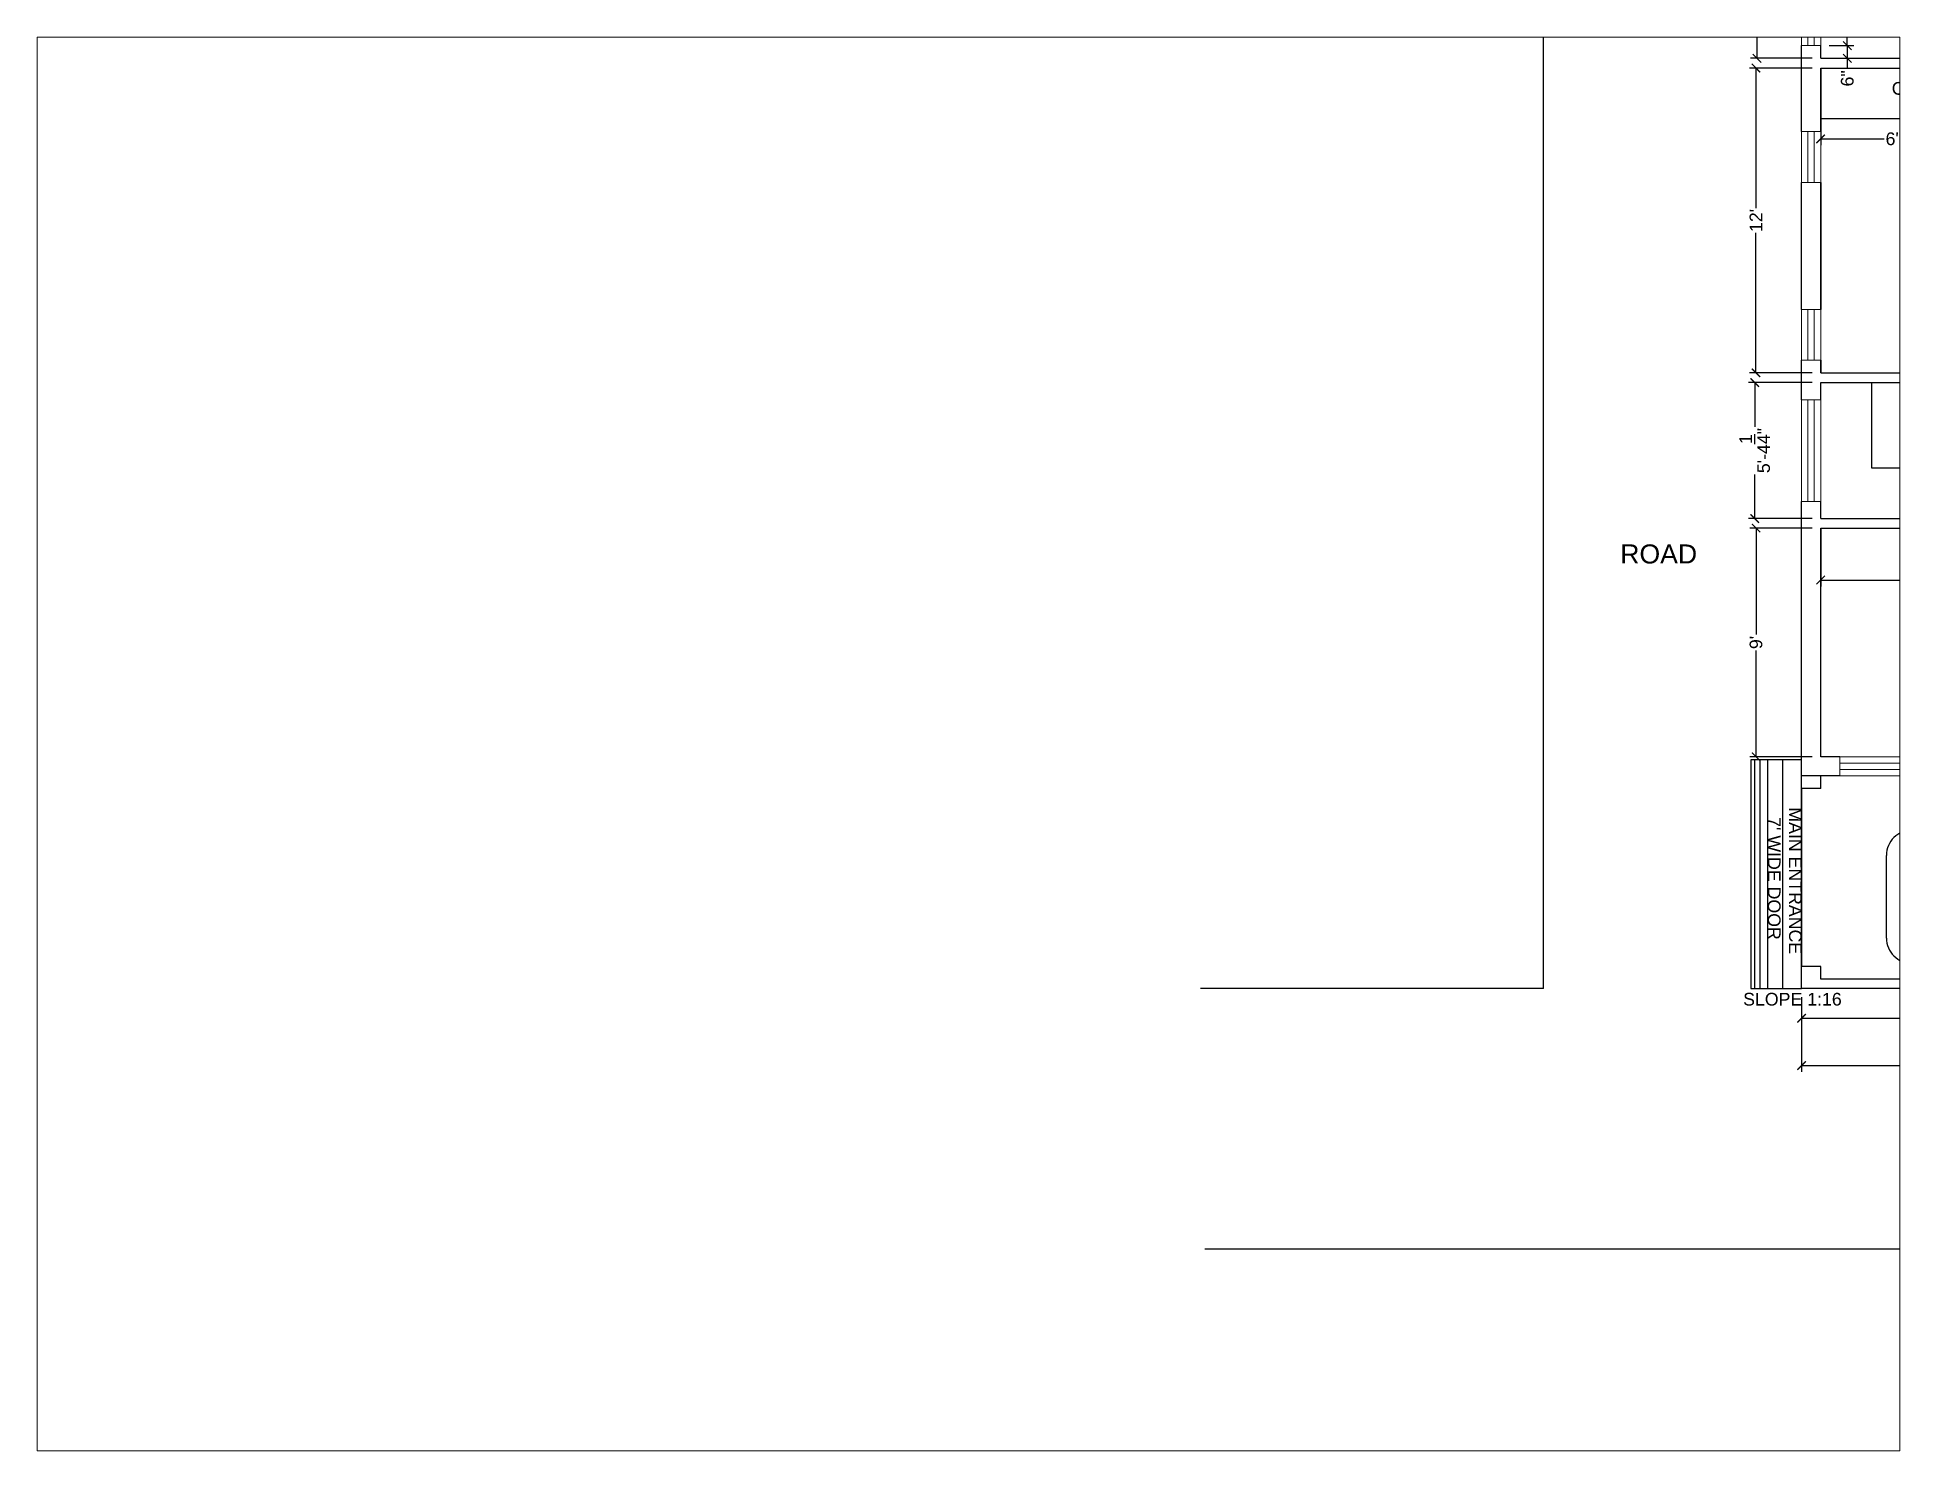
# Paper-space layout 'Layout1' of a CAD drawing. Header units: inches. Extents: x 26 to 231, y 20 to 176.
# The model-space entities are those that its viewports show. They can reach past a viewport. Long polylines and large blocks are cut down to what shows.
import ezdxf

# ---------------------------------------------------------------- set-up
doc = ezdxf.new("R2010")
doc.units = ezdxf.units.IN
doc.linetypes.add('DASHED2', pattern=[9.525, 6.35, -3.175])
for name, color, linetype in [('dim', 7, 'Continuous'), ('door', 24, 'Continuous'), ('fur', 161, 'Continuous'), ('projection', 46, 'DASHED2'), ('stair', 94, 'Continuous'), ('text', 7, 'Continuous'), ('wall', 170, 'Continuous')]:
    doc.layers.add(name, color=color, linetype=linetype)
doc.layers.add('wind', color=26, linetype='Continuous', lineweight=20)
doc.styles.get("Standard").update_dxf_attribs({"font": 'ARIAL.TTF', "height": 6})
doc.dimstyles.new('ISO-25', dxfattribs={"dimtxt": 6, "dimasz": 4, "dimexe": 3, "dimexo": 4, "dimgap": 1, "dimtad": 0, "dimlunit": 4, "dimtxsty": 'Standard', "dimblk": 'ARCHTICK', "dimcen": 2.5, "dimclrd": 3, "dimclre": 256, "dimadec": 0, "dimazin": 0, "dimtfac": 1, "dimtmove": 0, "dimatfit": 3, "dimfxl": 1, "dimlwd": -1, "dimlwe": -1, "dimarcsym": 0})

# ---------------------------------------------------------------- blocks, each defined once
blk = doc.blocks.new('_ArchTick')
at = {"color": 0, "linetype": 'ByBlock', "const_width": 0.15}
blk.add_lwpolyline([(-0.5, -0.5), (0.5, 0.5)], dxfattribs=at)
blk = doc.blocks.new('*D93')
at = {"layer": 'Defpoints', "color": 0}
for p in [(1312.4, 2058.12), (1342.93, 2058.12), (1342.93, 1950.07)]:
    blk.add_point(p, dxfattribs=at)
at = {"layer": 'door'}
for p, q in [((1338.93, 2058.12), (1309.4, 2058.12)), ((1338.93, 1950.07), (1309.4, 1950.07))]:
    blk.add_line(p, q, dxfattribs=at)
at = {"layer": 'door', "color": 3}
for p, q in [((1312.4, 2058.12), (1312.4, 2007.85)), ((1312.4, 1950.07), (1312.4, 2000.33))]:
    blk.add_line(p, q, dxfattribs=at)
at = {"layer": 'door', "color": 3, "xscale": 4, "yscale": 4, "zscale": 4}
for p, rotation in [((1312.4, 2058.12), 90), ((1312.4, 1950.07), 270)]:
    blk.add_blockref('_ArchTick', p, dxfattribs=dict(at, rotation=rotation))
at = {"layer": 'door', "color": 0, "insert": (1312.4, 2004.09), "char_height": 6, "attachment_point": 5, "rotation": 90}
blk.add_mtext("9'", dxfattribs=at)
blk = doc.blocks.new('*D94')
at = {"layer": 'Defpoints', "color": 0}
for p in [(1311.79, 2126.87), (1342.93, 2126.87), (1342.93, 2062.62)]:
    blk.add_point(p, dxfattribs=at)
at = {"layer": 'door'}
for p, q in [((1338.93, 2126.87), (1308.79, 2126.87)), ((1338.93, 2062.62), (1308.79, 2062.62))]:
    blk.add_line(p, q, dxfattribs=at)
at = {"layer": 'door', "color": 3}
for p, q in [((1311.79, 2126.87), (1311.79, 2105.99)), ((1311.79, 2062.62), (1311.79, 2083.49))]:
    blk.add_line(p, q, dxfattribs=at)
at = {"layer": 'door', "color": 3, "xscale": 4, "yscale": 4, "zscale": 4}
for p, rotation in [((1311.79, 2126.87), 90), ((1311.79, 2062.62), 270)]:
    blk.add_blockref('_ArchTick', p, dxfattribs=dict(at, rotation=rotation))
at = {"layer": 'door', "color": 0, "insert": (1311.79, 2094.74), "char_height": 6, "attachment_point": 5, "rotation": 90}
blk.add_mtext('5\'-4{\\H1.000000x;\\S1/4;}"', dxfattribs=at)
blk = doc.blocks.new('*D95')
at = {"layer": 'Defpoints', "color": 0}
for p in [(1312.35, 2275.47), (1342.93, 2275.47), (1342.93, 2131.47)]:
    blk.add_point(p, dxfattribs=at)
at = {"layer": 'door'}
for p, q in [((1338.93, 2275.47), (1309.35, 2275.47)), ((1338.93, 2131.47), (1309.35, 2131.47))]:
    blk.add_line(p, q, dxfattribs=at)
at = {"layer": 'door', "color": 3}
for p, q in [((1312.35, 2275.47), (1312.35, 2209.28)), ((1312.35, 2131.47), (1312.35, 2197.66))]:
    blk.add_line(p, q, dxfattribs=at)
at = {"layer": 'door', "color": 3, "xscale": 4, "yscale": 4, "zscale": 4}
for p, rotation in [((1312.35, 2275.47), 90), ((1312.35, 2131.47), 270)]:
    blk.add_blockref('_ArchTick', p, dxfattribs=dict(at, rotation=rotation))
at = {"layer": 'door', "color": 0, "insert": (1312.35, 2203.47), "char_height": 6, "attachment_point": 5, "rotation": 90}
blk.add_mtext("12'", dxfattribs=at)
blk = doc.blocks.new('*D96')
at = {"layer": 'Defpoints', "color": 0}
for p in [(1312.85, 2400.07), (1342.93, 2400.07), (1342.93, 2280.07)]:
    blk.add_point(p, dxfattribs=at)
at = {"layer": 'door'}
for p, q in [((1338.93, 2400.07), (1309.85, 2400.07)), ((1338.93, 2280.07), (1309.85, 2280.07))]:
    blk.add_line(p, q, dxfattribs=at)
at = {"layer": 'door', "color": 3}
for p, q in [((1312.85, 2400.07), (1312.85, 2345.88)), ((1312.85, 2280.07), (1312.85, 2334.26))]:
    blk.add_line(p, q, dxfattribs=at)
at = {"layer": 'door', "color": 3, "xscale": 4, "yscale": 4, "zscale": 4}
for p, rotation in [((1312.85, 2400.07), 90), ((1312.85, 2280.07), 270)]:
    blk.add_blockref('_ArchTick', p, dxfattribs=dict(at, rotation=rotation))
at = {"layer": 'door', "color": 0, "insert": (1312.85, 2340.07), "char_height": 6, "attachment_point": 5, "rotation": 90}
blk.add_mtext("10'", dxfattribs=at)
blk = doc.blocks.new('*D99')
at = {"layer": 'Defpoints', "color": 0}
for p in [(1342.93, 2286.07), (1342.93, 2280.07), (1355.53, 2286.07)]:
    blk.add_point(p, dxfattribs=at)
at = {"layer": 'door'}
for p, q in [((1346.93, 2286.07), (1358.53, 2286.07)), ((1346.93, 2280.07), (1358.53, 2280.07))]:
    blk.add_line(p, q, dxfattribs=at)
at = {"layer": 'door', "color": 3}
for p, q in [((1355.53, 2286.07), (1355.53, 2280.07)), ((1355.53, 2280.07), (1355.53, 2275.05))]:
    blk.add_line(p, q, dxfattribs=at)
at = {"layer": 'door', "color": 3, "xscale": 4, "yscale": 4, "zscale": 4}
for p, rotation in [((1355.53, 2286.07), 90), ((1355.53, 2280.07), 270)]:
    blk.add_blockref('_ArchTick', p, dxfattribs=dict(at, rotation=rotation))
at = {"layer": 'door', "color": 0, "insert": (1355.53, 2270.59), "char_height": 6, "attachment_point": 5, "rotation": 90}
blk.add_mtext('6"', dxfattribs=at)
blk = doc.blocks.new('*D100')
at = {"layer": 'Defpoints', "color": 0}
for p in [(1342.93, 2310.07), (1355.53, 2310.07), (1342.93, 2286.07)]:
    blk.add_point(p, dxfattribs=at)
at = {"layer": 'door'}
for p, q in [((1346.93, 2310.07), (1358.53, 2310.07)), ((1346.93, 2286.07), (1358.53, 2286.07))]:
    blk.add_line(p, q, dxfattribs=at)
at = {"layer": 'door', "color": 3}
for p, q in [((1355.53, 2310.07), (1355.53, 2301.88)), ((1355.53, 2286.07), (1355.53, 2294.26))]:
    blk.add_line(p, q, dxfattribs=at)
at = {"layer": 'door', "color": 3, "xscale": 4, "yscale": 4, "zscale": 4}
for p, rotation in [((1355.53, 2310.07), 90), ((1355.53, 2286.07), 270)]:
    blk.add_blockref('_ArchTick', p, dxfattribs=dict(at, rotation=rotation))
at = {"layer": 'door', "color": 0, "insert": (1355.53, 2298.07), "char_height": 6, "attachment_point": 5, "rotation": 90}
blk.add_mtext("2'", dxfattribs=at)
blk = doc.blocks.new('*D102')
at = {"layer": 'Defpoints', "color": 0}
for p in [(1342.93, 2251.47), (1420.95, 2251.47), (1420.95, 2242.01)]:
    blk.add_point(p, dxfattribs=at)
at = {"layer": 'door'}
for p, q in [((1342.93, 2247.47), (1342.93, 2239.01)), ((1420.95, 2247.47), (1420.95, 2239.01))]:
    blk.add_line(p, q, dxfattribs=at)
at = {"layer": 'door', "color": 3}
for p, q in [((1342.93, 2242.01), (1372.95, 2242.01)), ((1420.95, 2242.01), (1390.93, 2242.01))]:
    blk.add_line(p, q, dxfattribs=at)
at = {"layer": 'door', "color": 3, "xscale": 4, "yscale": 4, "zscale": 4, "rotation": 180}
blk.add_blockref('_ArchTick', (1342.93, 2242.01), dxfattribs=at)
at = {"layer": 'door', "color": 3, "xscale": 4, "yscale": 4, "zscale": 4}
blk.add_blockref('_ArchTick', (1420.95, 2242.01), dxfattribs=at)
at = {"layer": 'door', "color": 0, "insert": (1381.94, 2242.01), "char_height": 6, "attachment_point": 5}
blk.add_mtext('6\'-6"', dxfattribs=at)
blk = doc.blocks.new('*D112')
at = {"layer": 'Defpoints', "color": 0}
for p in [(1342.93, 2058.12), (1481.68, 2033.58), (1481.68, 2022.12)]:
    blk.add_point(p, dxfattribs=at)
at = {"layer": 'door'}
for p, q in [((1342.93, 2054.12), (1342.93, 2030.58)), ((1481.68, 2026.12), (1481.68, 2036.58))]:
    blk.add_line(p, q, dxfattribs=at)
at = {"layer": 'door', "color": 3}
for p, q in [((1342.93, 2033.58), (1399.01, 2033.58)), ((1481.68, 2033.58), (1425.6, 2033.58))]:
    blk.add_line(p, q, dxfattribs=at)
at = {"layer": 'door', "color": 3, "xscale": 4, "yscale": 4, "zscale": 4, "rotation": 180}
blk.add_blockref('_ArchTick', (1342.93, 2033.58), dxfattribs=at)
at = {"layer": 'door', "color": 3, "xscale": 4, "yscale": 4, "zscale": 4}
blk.add_blockref('_ArchTick', (1481.68, 2033.58), dxfattribs=at)
at = {"layer": 'door', "color": 0, "insert": (1412.31, 2033.58), "char_height": 6, "attachment_point": 5}
blk.add_mtext('11\'-6{\\H1.000000x;\\S3/4;}"', dxfattribs=at)
blk = doc.blocks.new('*D123')
at = {"layer": 'Defpoints', "color": 0}
for p in [(1333.93, 1840.57), (1552.93, 1840.57), (1552.93, 1826.58)]:
    blk.add_point(p, dxfattribs=at)
at = {"layer": 'door'}
for p, q in [((1333.93, 1836.57), (1333.93, 1823.58)), ((1552.93, 1836.57), (1552.93, 1823.58))]:
    blk.add_line(p, q, dxfattribs=at)
at = {"layer": 'door', "color": 3}
for p, q in [((1333.93, 1826.58), (1432.41, 1826.58)), ((1552.93, 1826.58), (1454.45, 1826.58))]:
    blk.add_line(p, q, dxfattribs=at)
at = {"layer": 'door', "color": 3, "xscale": 4, "yscale": 4, "zscale": 4, "rotation": 180}
blk.add_blockref('_ArchTick', (1333.93, 1826.58), dxfattribs=at)
at = {"layer": 'door', "color": 3, "xscale": 4, "yscale": 4, "zscale": 4}
blk.add_blockref('_ArchTick', (1552.93, 1826.58), dxfattribs=at)
at = {"layer": 'door', "color": 0, "insert": (1443.43, 1826.58), "char_height": 6, "attachment_point": 5}
blk.add_mtext('18\'-3"', dxfattribs=at)
blk = doc.blocks.new('*D124')
at = {"layer": 'Defpoints', "color": 0}
for p in [(1333.93, 1840.57), (1873.93, 1840.57), (1873.93, 1804.21)]:
    blk.add_point(p, dxfattribs=at)
at = {"layer": 'door'}
for p, q in [((1333.93, 1836.57), (1333.93, 1801.21)), ((1873.93, 1836.57), (1873.93, 1801.21))]:
    blk.add_line(p, q, dxfattribs=at)
at = {"layer": 'door', "color": 3}
for p, q in [((1333.93, 1804.21), (1656.14, 1804.21)), ((1873.93, 1804.21), (1668.56, 1804.21))]:
    blk.add_line(p, q, dxfattribs=at)
at = {"layer": 'door', "color": 3, "xscale": 4, "yscale": 4, "zscale": 4, "rotation": 180}
blk.add_blockref('_ArchTick', (1333.93, 1804.21), dxfattribs=at)
at = {"layer": 'door', "color": 3, "xscale": 4, "yscale": 4, "zscale": 4}
blk.add_blockref('_ArchTick', (1873.93, 1804.21), dxfattribs=at)
at = {"layer": 'door', "color": 0, "insert": (1662.35, 1804.21), "char_height": 6, "attachment_point": 5}
blk.add_mtext("45'", dxfattribs=at)
blk = doc.blocks.new('*D142')
at = {"layer": 'Defpoints', "color": 0}
for p in [(1312.85, 2400.07), (1342.93, 2400.07), (1342.93, 2280.07)]:
    blk.add_point(p, dxfattribs=at)
at = {"layer": 'door'}
for p, q in [((1338.93, 2400.07), (1309.85, 2400.07)), ((1338.93, 2280.07), (1309.85, 2280.07))]:
    blk.add_line(p, q, dxfattribs=at)
at = {"layer": 'door', "color": 3}
for p, q in [((1312.85, 2400.07), (1312.85, 2345.88)), ((1312.85, 2280.07), (1312.85, 2334.26))]:
    blk.add_line(p, q, dxfattribs=at)
at = {"layer": 'door', "color": 3, "xscale": 4, "yscale": 4, "zscale": 4}
for p, rotation in [((1312.85, 2400.07), 90), ((1312.85, 2280.07), 270)]:
    blk.add_blockref('_ArchTick', p, dxfattribs=dict(at, rotation=rotation))
at = {"layer": 'door', "color": 0, "insert": (1312.85, 2340.07), "char_height": 6, "attachment_point": 5, "rotation": 90}
blk.add_mtext("10'", dxfattribs=at)

msp = doc.modelspace()

# ---------------------------------------------------------------- linework, layer by layer
at = {"layer": 'dim'}
for p, q in [((1211.929, 1840.569), (1211.929, 2404.569)), ((1211.929, 1840.569), (1049.822, 1840.569)), ((2206.095, 1717.396), (1051.913, 1717.396))]:
    msp.add_line(p, q, dxfattribs=at)
at = {"layer": 'door'}
msp.add_line((1333.931, 1935.069), (1333.931, 1851.069), dxfattribs=at)
msp.add_lwpolyline([(1374.032, 1864.45), (1374.032, 1903.462)], dxfattribs=at)
for centre, start, end in [((1386.032, 1903.462), 90, 180), ((1386.032, 1864.45), 180, 270)]:
    msp.add_arc(centre, 12, start, end, dxfattribs=at)
at = {"layer": 'fur'}
for p, q in [((1366.931, 2126.869), (1366.931, 2086.619)), ((1366.931, 2086.619), (1456.931, 2086.619))]:
    msp.add_line(p, q, dxfattribs=at)
msp.add_lwpolyline([(1420.946, 2251.469), (1342.931, 2251.469), (1342.931, 2275.469), (1420.946, 2275.469)], close=True, dxfattribs=at)
at = {"layer": 'stair'}
for p, q in [((1311.602, 1948.569), (1311.602, 1840.569)), ((1314.107, 1948.569), (1314.107, 1840.569)), ((1317.866, 1948.569), (1317.866, 1840.569)), ((1324.966, 1948.569), (1324.966, 1840.569))]:
    msp.add_line(p, q, dxfattribs=at)
msp.add_lwpolyline([(1333.931, 1840.569), (1333.931, 1948.569), (1309.931, 1948.569), (1309.931, 1840.569)], close=True, dxfattribs=at)
at = {"layer": 'wall'}
for p, q in [((1342.931, 2280.069), (1474.931, 2280.069)), ((1342.931, 2275.469), (1474.931, 2275.469)), ((1342.931, 2275.469), (1342.931, 2245.469)), ((1342.931, 2221.469), (1342.931, 2161.469)), ((1342.931, 2137.469), (1342.931, 2131.469)), ((1342.931, 2131.469), (1456.931, 2131.469)), ((1342.931, 2126.869), (1461.431, 2126.869)), ((1342.931, 2062.619), (1456.931, 2062.619)), ((1342.931, 2058.119), (1461.431, 2058.119)), ((1342.931, 2058.119), (1342.931, 2053.916)), ((1351.931, 1950.069), (1342.931, 1950.069)), ((1351.931, 1941.069), (1333.931, 1941.069)), ((1342.931, 1935.069), (1333.931, 1935.069)), ((1342.931, 1851.069), (1333.931, 1851.069))]:
    msp.add_line(p, q, dxfattribs=at)
for points in [[(1333.931, 2245.469), (1333.931, 2286.069)], [(1342.931, 2280.069), (1342.931, 2286.069)], [(1342.931, 2245.469), (1342.931, 2275.469)], [(1333.931, 2161.469), (1333.931, 2221.469)], [(1342.931, 2161.469), (1342.931, 2221.469)], [(1333.931, 2118.744), (1333.931, 2137.469)], [(1342.931, 2131.469), (1342.931, 2137.469)], [(1342.931, 2118.744), (1342.931, 2126.869)], [(1333.931, 1935.069), (1333.931, 2070.744)], [(1342.931, 2062.619), (1342.931, 2070.744)], [(1342.931, 1950.069), (1342.931, 2058.119)], [(1342.931, 1935.069), (1342.931, 1941.069)], [(1561.931, 1840.569), (1333.931, 1840.569), (1333.931, 1851.069)], [(1552.931, 1845.069), (1342.931, 1845.069), (1342.931, 1851.069)]]:
    msp.add_lwpolyline(points, dxfattribs=at)
at = {"layer": 'wind'}
for points in [[(1342.931, 2310.069), (1342.931, 2286.069), (1333.931, 2286.069), (1333.931, 2310.069)], [(1339.931, 2310.069), (1339.931, 2286.069), (1336.931, 2286.069), (1336.931, 2310.069)], [(1342.931, 2245.469), (1342.931, 2221.469), (1333.931, 2221.469), (1333.931, 2245.469)], [(1339.931, 2245.469), (1339.931, 2221.469), (1336.931, 2221.469), (1336.931, 2245.469)], [(1342.931, 2161.469), (1342.931, 2137.469), (1333.931, 2137.469), (1333.931, 2161.469)], [(1339.931, 2161.469), (1339.931, 2137.469), (1336.931, 2137.469), (1336.931, 2161.469)], [(1342.931, 2118.744), (1342.931, 2070.744), (1333.931, 2070.744), (1333.931, 2118.744)], [(1339.931, 2118.744), (1339.931, 2070.744), (1336.931, 2070.744), (1336.931, 2118.744)], [(1351.931, 1950.069), (1445.681, 1950.069), (1445.681, 1941.069), (1351.931, 1941.069)], [(1351.931, 1947.069), (1445.681, 1947.069), (1445.681, 1944.069), (1351.931, 1944.069)]]:
    msp.add_lwpolyline(points, close=True, dxfattribs=at)

# ---------------------------------------------------------------- texts
at = {"layer": 'text', "attachment_point": 1}
for s, insert, char_height, width in [('\\A1;CB', (1376.494, 2268.874), 6, 87.54885), ('BED ROOM-2 9\'-6"x12\'-0"', (1380.295, 2195.95), 6, 87.54885), ('KITCHEN\\P9\'-6"x5\'-4"', (1380.295, 2108.878), 6, 87.54885), ('\\A1;{\\fArial|b0|i0|c0|p34;ROAD }', (1248.226, 2050.408), 9, 131.06795), ('DRAWING ROOM\\P    11\'-6"x9\'-0"', (1380.295, 2012.337), 6, 87.54885), ('\\A1;{\\fArial|b0|i0|c0|p34;SLOPE 1:16}', (1306.295, 1838.55), 6, 131.06795)]:
    msp.add_mtext(s, dxfattribs=dict(at, insert=insert, char_height=char_height, width=width))
at = {"layer": 'text', "insert": (1333.978, 1926.198), "char_height": 6, "width": 131.06795, "attachment_point": 1, "rotation": 270}
msp.add_mtext("\\A1;{\\fArial|b0|i0|c0|p34;MAIN ENTRANCE\\P  7' WIDE DOOR}", dxfattribs=at)

# ---------------------------------------------------------------- dimensions: what is measured, and where the dimension line sits
at = {"layer": 'door'}
for base, p1, p2, picture, middle in [((1312.851, 2400.069), (1342.931, 2280.069), (1342.931, 2400.069), '*D96', (1312.851, 2340.069)), ((1312.851, 2400.069), (1342.931, 2280.069), (1342.931, 2400.069), '*D142', (1312.851, 2340.069)), ((1355.535, 2310.069), (1342.931, 2286.069), (1342.931, 2310.069), '*D100', (1355.535, 2298.069)), ((1312.35, 2275.469), (1342.931, 2131.469), (1342.931, 2275.469), '*D95', (1312.35, 2203.469)), ((1311.789, 2126.869), (1342.931, 2062.619), (1342.931, 2126.869), '*D94', (1311.789, 2094.744)), ((1312.396, 2058.119), (1342.931, 1950.069), (1342.931, 2058.119), '*D93', (1312.396, 2004.094))]:
    dim = msp.add_linear_dim(base=base, p1=p1, p2=p2, angle=90, dimstyle='ISO-25', dxfattribs=at)
    dim.commit()
    dim.dimension.update_dxf_attribs({"geometry": picture, "text_midpoint": middle})
dim = msp.add_linear_dim(base=(1355.535, 2286.069), p1=(1342.931, 2280.069), p2=(1342.931, 2286.069), angle=90, dimstyle='ISO-25', dxfattribs=at)
dim.commit()
dim.dimension.update_dxf_attribs({"geometry": '*D99', "text_midpoint": (1355.535, 2270.59), "dimtype": 160})
for base, p1, p2, picture, middle in [((1420.9456, 2242.014), (1342.9309, 2251.4688), (1420.9456, 2251.4688), '*D102', (1381.9383, 2242.014)), ((1481.681, 2033.579), (1342.931, 2058.119), (1481.681, 2022.119), '*D112', (1412.306, 2033.579)), ((1552.931, 1826.584), (1333.931, 1840.569), (1552.931, 1840.569), '*D123', (1443.431, 1826.584))]:
    dim = msp.add_linear_dim(base=base, p1=p1, p2=p2, dimstyle='ISO-25', dxfattribs=at)
    dim.commit()
    dim.dimension.update_dxf_attribs({"geometry": picture, "text_midpoint": middle})
dim = msp.add_linear_dim(base=(1873.931, 1804.211), p1=(1333.931, 1840.569), p2=(1873.931, 1840.569), dimstyle='ISO-25', dxfattribs=at)
dim.commit()
dim.dimension.update_dxf_attribs({"geometry": '*D124', "text_midpoint": (1662.348, 1804.211), "dimtype": 160})

psp = doc.layouts.get("Layout1")

# ---------------------------------------------------------------- viewports
at = {"layer": 'projection'}
psp.add_viewport(center=(128.5, 97.5), size=(205.6, 156), view_center_point=(940.234, 1956.118), view_height=667.80604, dxfattribs=at)

doc.saveas('drawing.dxf')
